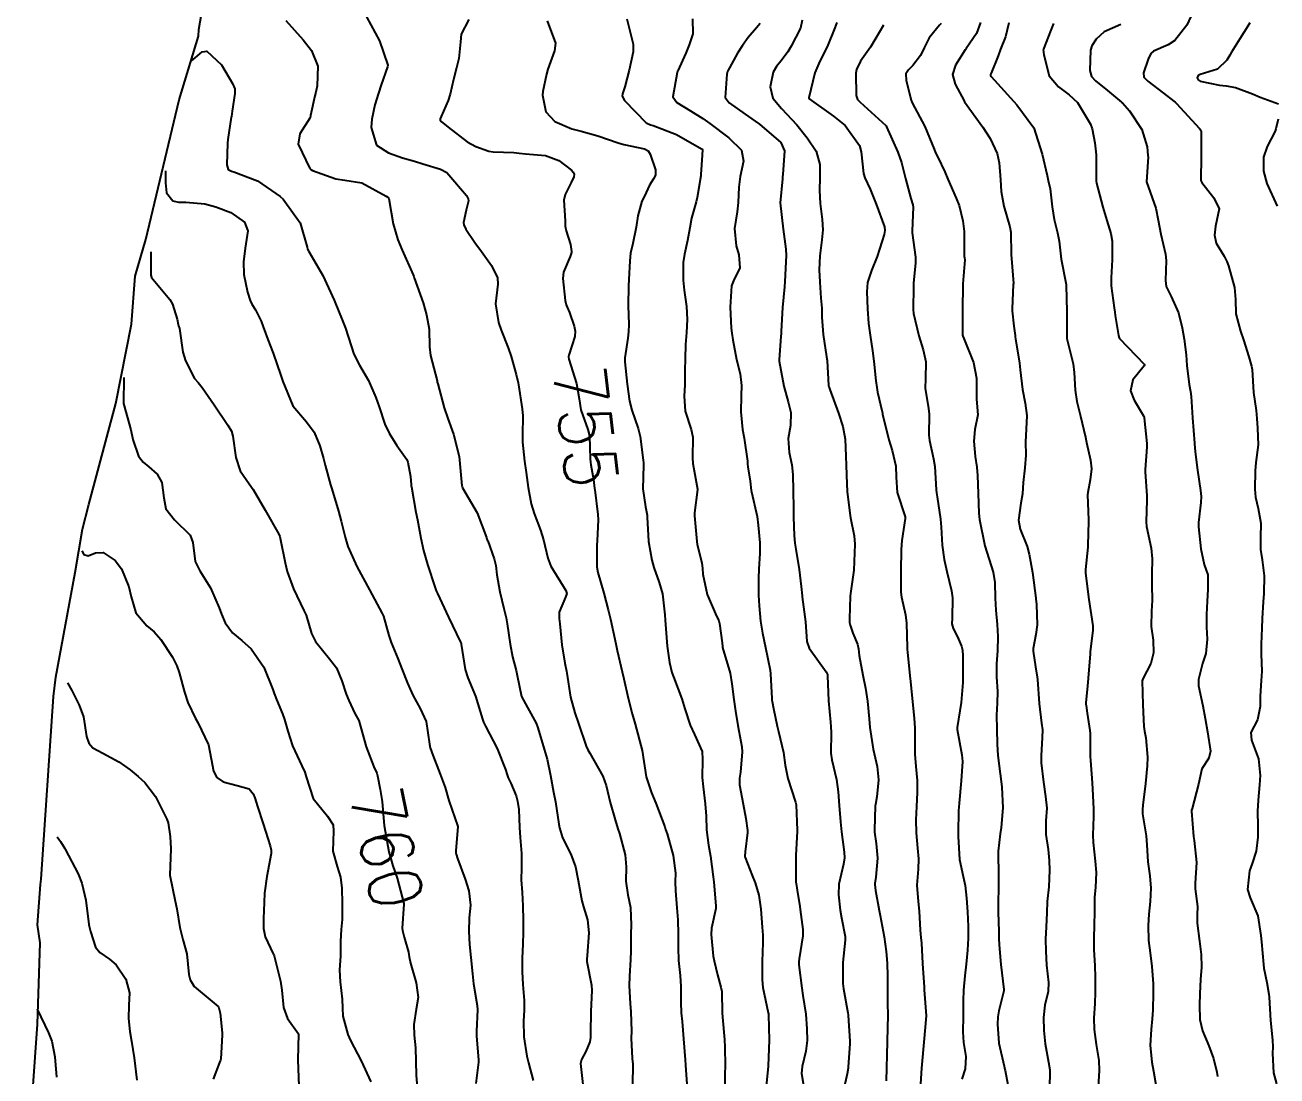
# Model space of a CAD drawing. Header units: metres. Extents: x 318500 to 325275, y 7408834 to 7428799.
# Drawn here: x 319726.2 to 319821.9, y 7411653.1 to 7411733.5 of the extents above; entities that cross this region are included whole.
import ezdxf
from ezdxf.enums import TextEntityAlignment as Align

# ---------------------------------------------------------------- set-up
doc = ezdxf.new("R2010")
doc.units = ezdxf.units.M
doc.header["$MEASUREMENT"] = 0
for name, color, linetype in [('Area', 45, 'Continuous'), ('Cotas', 45, 'Continuous'), ('Curvas de Nivel 1m', 11, 'Continuous'), ('Curvas de Nivel 5m', 15, 'Continuous')]:
    doc.layers.add(name, color=color, linetype=linetype)
doc.styles.add('Style-STANDARD', font='STANDARD.shx')

msp = doc.modelspace()

# ---------------------------------------------------------------- linework, layer by layer
at = {"layer": 'Area'}
msp.add_lwpolyline([(319726.168, 7411643.753), (319727.115, 7411657.091), (319727.329, 7411663.293), (319727.116, 7411664.681), (319727.358, 7411667.762), (319727.405, 7411668.182), (319728.356, 7411682.147), (319728.534, 7411683.614), (319730.01, 7411691.633), (319730.564, 7411694.934), (319731.052, 7411696.819), (319733.121, 7411704.553), (319734.31, 7411710.622), (319734.594, 7411714.272), (319735.412, 7411717.084), (319737.967, 7411727.773), (319739.429, 7411732.638), (319739.463, 7411733.154), (319740.482, 7411739.044)], dxfattribs=at)
at = {"layer": 'Curvas de Nivel 1m', "flags": 128}
for points, elevation in [([(319815.765, 7411735.094), (319815.025, 7411733.466), (319814.093, 7411732.317), (319813.591, 7411731.981), (319812.485, 7411731.496), (319812.264, 7411731.311), (319812.071, 7411730.882), (319811.72, 7411729.84), (319811.741, 7411729.505), (319811.882, 7411729.336), (319812.047, 7411729.198), (319813.246, 7411728.28), (319814.032, 7411727.675), (319814.135, 7411727.582), (319814.236, 7411727.477), (319816.002, 7411725.573), (319816.089, 7411725.449), (319816.116, 7411725.33), (319816.116, 7411723.448), (319816.104, 7411721.6), (319816.16, 7411721.447), (319817.099, 7411720.266), (319817.489, 7411719.426), (319817.227, 7411718.103), (319817.136, 7411717.431), (319817.271, 7411716.817), (319817.874, 7411715.822), (319818.082, 7411715.418), (319818.205, 7411715.076), (319818.672, 7411713.412), (319818.744, 7411712.493), (319818.779, 7411711.41), (319819.117, 7411710.087), (319819.36, 7411709.404), (319819.771, 7411708.11), (319819.976, 7411707.397), (319820.018, 7411707.135), (319820.133, 7411705.394), (319820.333, 7411704.008), (319820.379, 7411703.39), (319820.431, 7411702.657), (319820.476, 7411701.388), (319820.305, 7411700.036), (319820.242, 7411699.391), (319820.236, 7411697.991), (319820.282, 7411697.39), (319820.477, 7411696.527), (319820.688, 7411695.384), (319820.669, 7411694.298), (319820.661, 7411693.384), (319820.776, 7411692.596), (319820.944, 7411691.379), (319820.901, 7411690.008), (319820.862, 7411689.377), (319820.782, 7411688.096), (319820.75, 7411687.377), (319820.714, 7411686.141), (319820.716, 7411685.378), (319820.753, 7411684.074), (319820.715, 7411683.377), (319820.641, 7411682.159), (319820.641, 7411681.378), (319820.416, 7411680.364), (319819.914, 7411679.385), (319819.961, 7411678.805), (319820.503, 7411677.379), (319820.63, 7411676.088), (319820.57, 7411675.378), (319820.478, 7411674.219), (319820.44, 7411673.379), (319820.455, 7411672.216), (319820.457, 7411671.378), (319820.328, 7411670.315), (319820.023, 7411669.382), (319819.819, 7411668.81), (319819.653, 7411667.386), (319819.868, 7411666.736), (319820.466, 7411665.377), (319820.694, 7411663.858), (319820.724, 7411663.374), (319820.882, 7411661.643), (319820.917, 7411661.372), (319821.133, 7411660.263), (319821.302, 7411659.367), (319821.324, 7411659.159), (319821.433, 7411657.365), (319821.565, 7411655.853), (319821.598, 7411655.362), (319821.581, 7411654.844), (319821.652, 7411653.361), (319821.874, 7411652.511)], 742), ([(319752.279, 7411734.127), (319753.267, 7411732.288), (319753.907, 7411730.427), (319753.901, 7411730.281), (319753.415, 7411728.907), (319753.205, 7411728.288), (319752.915, 7411727.392), (319752.68, 7411726.293), (319752.634, 7411725.65), (319753.053, 7411724.289), (319753.964, 7411723.719), (319755.037, 7411723.34), (319755.958, 7411723.069), (319756.6, 7411722.884), (319757.952, 7411722.458), (319758.433, 7411722.215), (319759.924, 7411720.454), (319760.057, 7411720.198), (319760.076, 7411720.039), (319759.907, 7411719.332), (319759.705, 7411718.39), (319759.732, 7411718.202), (319759.887, 7411717.871), (319760.558, 7411716.871), (319761.07, 7411716.182), (319761.854, 7411715.11), (319762.301, 7411714.163), (319762.315, 7411713.681), (319762.138, 7411712.165), (319762.367, 7411710.733), (319762.592, 7411710.158), (319763.122, 7411708.798), (319763.342, 7411708.146), (319763.739, 7411706.769), (319763.874, 7411706.139), (319763.905, 7411705.962), (319764.186, 7411704.135), (319764.231, 7411703.606), (319764.21, 7411702.135), (319764.217, 7411701.589), (319764.368, 7411700.133), (319764.49, 7411699.283), (319764.642, 7411698.13), (319764.874, 7411696.864), (319765.106, 7411696.125), (319765.581, 7411694.873), (319765.822, 7411694.116), (319766.155, 7411692.71), (319766.391, 7411692.107), (319767.522, 7411690.238), (319767.59, 7411690.089), (319767.596, 7411690.011), (319767.515, 7411689.744), (319767.016, 7411688.579), (319767.024, 7411688.097), (319767.081, 7411687.692), (319767.229, 7411686.094), (319767.449, 7411684.693), (319767.57, 7411684.088), (319767.593, 7411683.932), (319767.89, 7411682.083), (319768.208, 7411680.888), (319768.497, 7411680.073), (319769.083, 7411678.345), (319769.208, 7411678.062), (319769.356, 7411677.799), (319770.359, 7411676.045), (319770.618, 7411675.335), (319770.917, 7411674.036), (319771.29, 7411672.713), (319771.518, 7411672.028), (319771.634, 7411671.667), (319772.066, 7411670.022), (319772.136, 7411669.126), (319772.109, 7411668.021), (319772.272, 7411666.962), (319772.464, 7411666.017), (319772.53, 7411664.666), (319772.512, 7411664.017), (319772.504, 7411662.669), (319772.485, 7411662.017), (319772.404, 7411660.744), (319772.381, 7411660.017), (319772.45, 7411658.666), (319772.501, 7411658.016), (319772.539, 7411656.552), (319772.521, 7411656.015), (319772.612, 7411654.449), (319772.643, 7411654.014), (319772.622, 7411652.408)], 756), ([(319746.102, 7411733.825), (319747.428, 7411732.367), (319748.068, 7411731.532), (319748.551, 7411730.352), (319748.516, 7411728.834), (319748.397, 7411728.354), (319748.319, 7411728.062), (319748.003, 7411726.568), (319747.963, 7411726.398), (319747.949, 7411726.361), (319747.183, 7411725.167), (319747.05, 7411724.369), (319747.952, 7411722.519), (319748.022, 7411722.43), (319748.155, 7411722.357), (319749.941, 7411721.738), (319750.628, 7411721.632), (319751.937, 7411721.409), (319753.789, 7411720.414), (319753.921, 7411720.321), (319753.957, 7411720.279), (319753.985, 7411720.213), (319754.31, 7411718.274), (319754.675, 7411717.066), (319755.011, 7411716.263), (319755.842, 7411714.396), (319755.9, 7411714.249), (319755.931, 7411714.156), (319756.612, 7411712.238), (319756.884, 7411711.317), (319757.073, 7411710.231), (319757.114, 7411708.885), (319757.189, 7411708.229), (319757.677, 7411706.275), (319757.692, 7411706.221), (319757.697, 7411706.188), (319757.728, 7411706.051), (319758.223, 7411704.215), (319758.501, 7411703.409), (319758.929, 7411702.208), (319759.365, 7411700.492), (319759.407, 7411700.202), (319759.583, 7411698.248), (319759.592, 7411698.2), (319759.629, 7411698.105), (319760.736, 7411696.183), (319761.456, 7411694.288), (319761.498, 7411694.171), (319761.524, 7411694.125), (319761.569, 7411694.035), (319762.052, 7411692.66), (319762.167, 7411692.161), (319762.261, 7411691.438), (319762.481, 7411690.156), (319762.783, 7411688.869), (319762.963, 7411688.148), (319763.047, 7411687.708), (319763.282, 7411686.143), (319763.456, 7411685.182), (319763.73, 7411684.136), (319763.813, 7411683.756), (319764.149, 7411682.129), (319764.585, 7411681.305), (319765.248, 7411680.112), (319765.384, 7411679.733), (319765.882, 7411678.105), (319766.092, 7411677.36), (319766.355, 7411676.1), (319766.593, 7411674.821), (319766.738, 7411674.096), (319766.988, 7411672.389), (319767.037, 7411672.092), (319767.268, 7411671.323), (319767.9, 7411670.08), (319768.28, 7411669.114), (319768.48, 7411668.071), (319768.756, 7411666.518), (319768.875, 7411666.065), (319769.185, 7411665.065), (319769.295, 7411664.058), (319769.153, 7411662.327), (319769.123, 7411662.06), (319769.147, 7411661.884), (319769.481, 7411660.055), (319769.508, 7411659.66), (319769.445, 7411658.055), (319769.422, 7411656.403), (319769.417, 7411656.055), (319769.375, 7411655.746), (319769.054, 7411655.001), (319768.724, 7411654.386), (319768.659, 7411654.066), (319768.843, 7411652.232)], 757), ([(319766.105, 7411733.814), (319766.727, 7411732.11), (319766.668, 7411731.514), (319766.144, 7411730.119), (319766.046, 7411729.736), (319765.76, 7411728.396), (319765.743, 7411728.123), (319766.011, 7411726.857), (319766.683, 7411726.11), (319767.992, 7411725.562), (319768.697, 7411725.372), (319769.984, 7411725.025), (319771.543, 7411724.478), (319771.975, 7411724.349), (319773.537, 7411724.016), (319773.834, 7411723.877), (319773.966, 7411723.602), (319774.378, 7411722.427), (319774.388, 7411722.003), (319774.229, 7411721.723), (319773.938, 7411721.238), (319773.534, 7411720.408), (319773.35, 7411720.019), (319773.03, 7411718.896), (319772.908, 7411718.025), (319772.643, 7411716.793), (319772.482, 7411716.031), (319772.431, 7411715.462), (319772.336, 7411714.033), (319772.316, 7411713.55), (319772.307, 7411712.033), (319772.346, 7411710.582), (319772.328, 7411710.032), (319772.261, 7411709.555), (319772.047, 7411708.036), (319772.05, 7411707.741), (319772.223, 7411706.033), (319772.4, 7411704.713), (319772.582, 7411704.027), (319773.068, 7411702.641), (319773.211, 7411702.017), (319773.455, 7411700.211), (319773.478, 7411700.013), (319773.474, 7411699.839), (319773.423, 7411698.013), (319773.61, 7411696.645), (319773.744, 7411696.008), (319773.759, 7411695.847), (319773.847, 7411694.006), (319774.116, 7411692.562), (319774.262, 7411691.999), (319774.662, 7411690.864), (319774.925, 7411689.989), (319775.101, 7411688.381), (319775.122, 7411687.986), (319775.149, 7411687.648), (319775.276, 7411685.983), (319775.451, 7411684.745), (319775.643, 7411683.977), (319775.756, 7411683.654), (319776.401, 7411681.965), (319776.639, 7411681.198), (319777.025, 7411679.955), (319777.379, 7411679.243), (319777.955, 7411677.944), (319777.976, 7411677.318), (319777.961, 7411675.944), (319778.027, 7411675.239), (319778.179, 7411673.941), (319778.254, 7411672.983), (319778.296, 7411671.94), (319778.439, 7411670.761), (319778.595, 7411669.937), (319778.807, 7411668.361), (319778.85, 7411667.934), (319779.009, 7411666.126), (319778.998, 7411665.932), (319778.676, 7411664.436), (319778.646, 7411663.935), (319778.806, 7411662.281), (319778.869, 7411661.933), (319779.134, 7411660.859), (319779.394, 7411659.926), (319779.447, 7411659.593), (319779.48, 7411657.924), (319779.617, 7411656.464), (319779.662, 7411655.921), (319779.683, 7411655.298), (319779.706, 7411653.92), (319779.697, 7411653.252), (319779.683, 7411651.92)], 754), ([(319772.189, 7411733.959), (319772.688, 7411732.031), (319772.666, 7411731.436), (319772.362, 7411730.035), (319772.037, 7411728.758), (319771.853, 7411728.221), (319771.84, 7411728.042), (319772.025, 7411727.718), (319773.668, 7411726.015), (319773.998, 7411725.864), (319774.196, 7411725.808), (319775.987, 7411725.129), (319777.916, 7411724.016), (319777.97, 7411723.981), (319777.985, 7411723.96), (319777.966, 7411723.542), (319777.857, 7411722.055), (319777.848, 7411721.961), (319777.584, 7411720.305), (319777.497, 7411719.964), (319777.151, 7411718.718), (319777.009, 7411717.969), (319776.844, 7411717.007), (319776.602, 7411715.973), (319776.502, 7411715.332), (319776.502, 7411713.973), (319776.575, 7411713.226), (319776.755, 7411711.971), (319776.804, 7411710.966), (319776.746, 7411709.97), (319776.692, 7411709.055), (319776.645, 7411707.971), (319776.633, 7411707.085), (319776.622, 7411705.971), (319776.591, 7411705.102), (319776.656, 7411703.971), (319777.102, 7411702.553), (319777.237, 7411701.964), (319777.218, 7411700.403), (319777.237, 7411699.964), (319777.596, 7411697.995), (319777.599, 7411697.96), (319777.379, 7411696.186), (319777.375, 7411695.962), (319777.539, 7411693.992), (319777.542, 7411693.96), (319777.568, 7411693.802), (319777.925, 7411692.326), (319777.975, 7411691.954), (319778.001, 7411691.495), (319778.33, 7411689.948), (319778.977, 7411688.459), (319779.235, 7411687.934), (319779.29, 7411687.735), (319779.473, 7411686.24), (319779.498, 7411685.958), (319779.504, 7411685.929), (319779.515, 7411685.884), (319780.09, 7411683.92), (319780.235, 7411683.111), (319780.367, 7411681.916), (319780.496, 7411681.009), (319780.676, 7411679.911), (319780.989, 7411678.283), (319781.027, 7411677.905), (319780.878, 7411676.366), (319780.799, 7411675.908), (319780.808, 7411675.391), (319781.1, 7411673.903), (319781.294, 7411672.817), (319781.432, 7411671.898), (319781.429, 7411671.747), (319781.256, 7411670.267), (319781.22, 7411669.931), (319781.224, 7411669.9), (319781.226, 7411669.877), (319781.249, 7411669.819), (319781.79, 7411668.446), (319782.004, 7411667.888), (319782.282, 7411666.95), (319782.441, 7411665.881), (319782.549, 7411664.51), (319782.591, 7411663.879), (319782.595, 7411663.309), (319782.549, 7411661.879), (319782.539, 7411660.469), (319782.592, 7411659.878), (319783.004, 7411657.958), (319783.023, 7411657.871), (319783.027, 7411657.808), (319783.07, 7411655.87), (319783.011, 7411653.9), (319783.008, 7411653.87), (319782.814, 7411652.072)], 753), ([(319777.228, 7411733.969), (319777.235, 7411732.826), (319776.967, 7411731.971), (319776.715, 7411731.329), (319776.09, 7411729.98), (319776.08, 7411729.95), (319776.049, 7411729.868), (319775.706, 7411727.985), (319776.024, 7411727.559), (319777.067, 7411726.917), (319778.006, 7411726.329), (319778.542, 7411725.952), (319779.984, 7411724.852), (319780.958, 7411723.915), (319781.125, 7411723.075), (319780.872, 7411721.916), (319780.769, 7411721.086), (319780.711, 7411719.918), (319780.629, 7411719.199), (319780.433, 7411717.922), (319780.559, 7411716.602), (319780.77, 7411715.916), (319780.847, 7411714.923), (319780.356, 7411713.922), (319780.21, 7411713.548), (319780.086, 7411711.926), (319780.182, 7411710.312), (319780.219, 7411709.924), (319780.289, 7411709.416), (319780.591, 7411707.918), (319780.851, 7411706.806), (319780.966, 7411705.911), (319780.941, 7411705.13), (319780.902, 7411703.912), (319781.052, 7411702.547), (319781.175, 7411701.908), (319781.418, 7411700.14), (319781.435, 7411699.903), (319781.454, 7411699.708), (319781.637, 7411698.599), (319781.708, 7411697.899), (319781.726, 7411697.801), (319782.163, 7411695.894), (319782.246, 7411695.238), (319782.353, 7411693.892), (319782.376, 7411693.078), (319782.29, 7411691.893), (319782.257, 7411691.175), (319782.275, 7411689.892), (319782.32, 7411689.08), (319782.425, 7411687.891), (319782.568, 7411686.976), (319782.802, 7411685.88), (319783.16, 7411684.159), (319783.194, 7411683.874), (319783.283, 7411682.001), (319783.295, 7411681.872), (319783.306, 7411681.768), (319783.404, 7411681.232), (319783.69, 7411679.867), (319783.792, 7411679.458), (319784.173, 7411677.862), (319784.314, 7411676.891), (319784.509, 7411675.858), (319785.094, 7411674.071), (319785.141, 7411673.852), (319785.209, 7411671.923), (319785.21, 7411671.851), (319785.115, 7411669.988), (319785.111, 7411669.851), (319785.128, 7411667.954), (319785.14, 7411667.851), (319785.222, 7411667.326), (319785.428, 7411666.071), (319785.459, 7411665.846), (319785.647, 7411664.312), (319785.642, 7411663.843), (319785.38, 7411662.074), (319785.355, 7411661.847), (319785.36, 7411661.634), (319785.575, 7411659.843), (319785.665, 7411659.289), (319785.881, 7411657.838), (319785.961, 7411656.719), (319785.981, 7411655.836), (319785.878, 7411655.017), (319785.593, 7411653.842), (319785.561, 7411653.314), (319785.813, 7411651.838)], 752), ([(319782.39, 7411733.613), (319782.1, 7411733.263), (319781.466, 7411732.532), (319781.031, 7411731.916), (319780.667, 7411731.325), (319780.054, 7411730.225), (319779.948, 7411730.035), (319779.902, 7411729.932), (319779.845, 7411729.73), (319779.723, 7411727.935), (319780.024, 7411727.541), (319781.243, 7411726.68), (319782.004, 7411726.141), (319782.333, 7411725.897), (319783.979, 7411724.495), (319784.252, 7411723.876), (319784.13, 7411722.055), (319784.112, 7411721.878), (319784.109, 7411721.716), (319783.92, 7411719.88), (319784.151, 7411717.876), (319784.358, 7411716.356), (319784.371, 7411715.872), (319784.344, 7411715.391), (319784.268, 7411713.874), (319784.242, 7411713.466), (319784.108, 7411711.876), (319784.004, 7411710.089), (319783.99, 7411709.877), (319783.978, 7411709.687), (319783.855, 7411707.879), (319783.857, 7411707.78), (319784.205, 7411705.873), (319784.538, 7411704.687), (319784.736, 7411703.865), (319784.703, 7411702.857), (319784.534, 7411701.867), (319784.6, 7411700.802), (319784.807, 7411699.863), (319784.889, 7411699.107), (319784.908, 7411697.861), (319784.931, 7411696.539), (319784.947, 7411695.86), (319784.991, 7411694.446), (319785.047, 7411693.858), (319785.125, 7411693.416), (319785.379, 7411691.853), (319785.53, 7411690.547), (319785.597, 7411689.849), (319785.611, 7411689.756), (319785.856, 7411687.845), (319785.97, 7411686.337), (319786.142, 7411685.84), (319787.443, 7411684.038), (319787.534, 7411683.819), (319787.548, 7411683.709), (319787.62, 7411681.817), (319787.767, 7411680.188), (319787.796, 7411679.814), (319787.813, 7411679.384), (319787.792, 7411677.814), (319787.869, 7411677.295), (319788.238, 7411675.806), (319788.361, 7411674.845), (319788.425, 7411673.803), (319788.544, 7411672.548), (319788.624, 7411671.8), (319788.82, 7411670.233), (319788.848, 7411669.796), (319788.764, 7411669.316), (319788.418, 7411667.802), (319788.388, 7411666.973), (319788.519, 7411665.8), (319788.605, 7411665.212), (319788.888, 7411663.794), (319788.893, 7411663.519), (319788.702, 7411661.797), (319788.72, 7411660.202), (319788.767, 7411659.795), (319789.092, 7411657.945), (319789.119, 7411657.79), (319789.121, 7411657.758), (319789.257, 7411655.788), (319789.256, 7411655.599), (319789.126, 7411653.789), (319789.116, 7411653.712), (319789.033, 7411653.299), (319788.776, 7411652.031)], 751), ([(319788.249, 7411733.677), (319788.102, 7411733.27), (319787.516, 7411731.828), (319786.955, 7411730.728), (319786.565, 7411729.842), (319786.109, 7411727.928), (319786.147, 7411727.848), (319788.01, 7411726.51), (319788.886, 7411725.811), (319789.977, 7411724.281), (319790.117, 7411723.798), (319790.301, 7411722.142), (319790.398, 7411721.793), (319790.793, 7411720.931), (319791.262, 7411719.78), (319791.894, 7411718.05), (319791.922, 7411717.77), (319791.887, 7411717.468), (319791.346, 7411715.778), (319790.91, 7411714.728), (319790.603, 7411713.789), (319790.545, 7411713.074), (319790.601, 7411711.788), (319790.68, 7411710.668), (319790.794, 7411709.785), (319790.986, 7411708.568), (319791.091, 7411707.78), (319791.244, 7411706.271), (319791.303, 7411705.776), (319791.37, 7411705.419), (319791.711, 7411703.912), (319791.737, 7411703.797), (319791.746, 7411703.769), (319791.753, 7411703.725), (319792.232, 7411701.762), (319792.474, 7411700.952), (319792.766, 7411699.753), (319792.797, 7411698.908), (319792.881, 7411697.751), (319793.472, 7411695.872), (319793.491, 7411695.742), (319793.237, 7411694.083), (319793.196, 7411693.746), (319793.178, 7411693.358), (319793.14, 7411691.746), (319793.162, 7411690.109), (319793.201, 7411689.745), (319793.5, 7411688.378), (319793.581, 7411687.739), (319793.63, 7411685.897), (319793.64, 7411685.737), (319793.667, 7411685.537), (319793.845, 7411683.734), (319793.884, 7411683.282), (319794.041, 7411681.731), (319794.162, 7411680.493), (319794.211, 7411679.728), (319794.225, 7411678.88), (319794.224, 7411677.727), (319794.294, 7411676.777), (319794.41, 7411675.724), (319794.402, 7411674.805), (319794.342, 7411673.725), (319794.305, 7411672.715), (319794.314, 7411671.724), (319794.433, 7411670.552), (319794.498, 7411669.721), (319794.463, 7411668.942), (319794.383, 7411667.723), (319794.463, 7411666.469), (319794.544, 7411665.72), (319794.634, 7411664.263), (319794.679, 7411663.717), (319794.72, 7411663.271), (319794.809, 7411661.715), (319794.922, 7411659.914), (319794.936, 7411659.713), (319795.09, 7411657.71), (319794.903, 7411655.713), (319794.752, 7411654.006), (319794.728, 7411653.715), (319794.627, 7411652.105)], 749), ([(319791.821, 7411733.489), (319790.828, 7411731.789), (319790.064, 7411730.722), (319789.759, 7411730.098), (319789.696, 7411729.804), (319789.727, 7411728.109), (319789.823, 7411727.802), (319790.027, 7411727.581), (319791.711, 7411726.067), (319792.001, 7411725.804), (319792.025, 7411725.77), (319792.055, 7411725.713), (319792.932, 7411723.756), (319793.191, 7411722.98), (319793.514, 7411721.747), (319793.927, 7411720.212), (319794.065, 7411719.739), (319794.092, 7411719.563), (319794.021, 7411717.739), (319794.029, 7411717.598), (319794.267, 7411715.736), (319794.284, 7411715.315), (319794.127, 7411713.737), (319794.107, 7411713.467), (319794.087, 7411711.737), (319794.124, 7411711.42), (319794.53, 7411709.733), (319794.861, 7411708.642), (319795.054, 7411707.727), (319795.029, 7411706.439), (319795.014, 7411705.727), (319795.274, 7411704.164), (319795.327, 7411703.724), (319795.297, 7411702.113), (319795.344, 7411701.723), (319795.659, 7411700.306), (319795.751, 7411699.718), (319795.862, 7411697.946), (319795.885, 7411697.716), (319795.941, 7411697.399), (319796.178, 7411695.711), (319796.222, 7411695.079), (319796.306, 7411693.709), (319796.467, 7411692.615), (319796.66, 7411691.703), (319797.013, 7411690.213), (319797.092, 7411689.696), (319797.07, 7411688.123), (319797.058, 7411687.696), (319797.144, 7411687.351), (319797.48, 7411686.703), (319797.786, 7411685.998), (319797.855, 7411685.684), (319797.885, 7411685.263), (319797.902, 7411683.683), (319797.897, 7411683.219), (319797.769, 7411681.685), (319797.466, 7411679.765), (319797.455, 7411679.689), (319797.458, 7411679.62), (319797.811, 7411677.683), (319797.861, 7411677.173), (319797.766, 7411675.683), (319797.602, 7411673.974), (319797.577, 7411673.686), (319797.566, 7411673.426), (319797.524, 7411671.686), (319797.524, 7411671.438), (319797.635, 7411669.684), (319797.921, 7411668.364), (319798.061, 7411667.678), (319798.161, 7411666.731), (319798.241, 7411665.674), (319798.304, 7411664.552), (319798.304, 7411663.673), (319798.242, 7411662.755), (319798.134, 7411661.675), (319798.041, 7411660.772), (319797.946, 7411659.678), (319797.916, 7411658.87), (319797.922, 7411657.678), (319797.895, 7411656.494), (319797.951, 7411655.677), (319798.12, 7411654.608), (319798.068, 7411653.675), (319797.824, 7411652.882)], 748), ([(319796.232, 7411733.594), (319796.106, 7411733.486), (319795.31, 7411732.51), (319794.93, 7411731.732), (319794.65, 7411731.156), (319794.06, 7411730.386), (319793.74, 7411730.059), (319793.533, 7411729.748), (319793.551, 7411729.254), (319793.95, 7411727.741), (319794.027, 7411727.549), (319794.987, 7411725.73), (319795.698, 7411723.999), (319795.809, 7411723.722), (319795.967, 7411723.381), (319796.515, 7411722.271), (319796.752, 7411721.708), (319797.384, 7411720.243), (319797.599, 7411719.695), (319797.903, 7411718.528), (319797.997, 7411717.688), (319798, 7411715.816), (319798.013, 7411715.688), (319798.032, 7411715.523), (319797.893, 7411713.689), (319797.891, 7411713.637), (319797.867, 7411711.689), (319797.878, 7411709.776), (319797.893, 7411709.688), (319797.967, 7411709.508), (319798.711, 7411707.676), (319798.94, 7411706.474), (319798.924, 7411705.672), (319798.935, 7411704.884), (319799.037, 7411703.67), (319798.813, 7411702.554), (319798.745, 7411701.674), (319798.843, 7411700.492), (319798.951, 7411699.67), (319799.018, 7411699.044), (319799.064, 7411697.668), (319799.111, 7411696.164), (319799.174, 7411695.666), (319799.57, 7411693.66), (319800.215, 7411691.653), (319800.335, 7411690.855), (319800.353, 7411689.652), (319800.404, 7411688.749), (319800.515, 7411687.645), (319800.574, 7411686.737), (319800.53, 7411685.644), (319800.457, 7411684.643), (319800.471, 7411683.645), (319800.537, 7411682.53), (319800.522, 7411681.643), (319800.463, 7411680.706), (319800.483, 7411679.644), (319800.528, 7411678.487), (319800.574, 7411677.642), (319800.746, 7411676.231), (319800.831, 7411675.637), (319800.885, 7411675.196), (319800.954, 7411673.635), (319800.812, 7411672.112), (319800.736, 7411671.638), (319800.581, 7411670.319), (319800.586, 7411669.64), (319800.625, 7411669.02), (319800.619, 7411667.639), (319800.595, 7411666.253), (319800.6, 7411665.639), (319800.648, 7411664.168), (319800.652, 7411663.638), (319800.669, 7411663.141), (319800.808, 7411661.635), (319801.029, 7411659.724), (319801.023, 7411659.631), (319800.639, 7411658.095), (319800.571, 7411657.638), (319800.541, 7411657.095), (319800.634, 7411655.637), (319801.044, 7411653.877), (319801.108, 7411653.629), (319801.126, 7411653.541), (319801.494, 7411651.625)], 747), ([(319799.246, 7411733.673), (319798.945, 7411732.83), (319798.14, 7411731.689), (319798.116, 7411731.653), (319798.078, 7411731.582), (319797.334, 7411730.428), (319797.113, 7411729.704), (319797.3, 7411728.959), (319797.989, 7411727.691), (319798.029, 7411727.623), (319799.412, 7411725.669), (319799.987, 7411724.804), (319800.52, 7411723.655), (319800.66, 7411722.956), (319800.762, 7411721.652), (319800.827, 7411720.761), (319801.027, 7411719.649), (319801.495, 7411718.045), (319801.561, 7411717.643), (319801.59, 7411715.926), (319801.613, 7411715.643), (319801.755, 7411713.727), (319801.752, 7411713.641), (319801.668, 7411711.786), (319801.669, 7411711.641), (319801.798, 7411710.453), (319801.894, 7411709.741), (319801.906, 7411709.638), (319801.93, 7411709.496), (319802.219, 7411707.633), (319802.269, 7411707.116), (319802.444, 7411705.629), (319802.655, 7411704.561), (319802.78, 7411703.624), (319802.728, 7411702.591), (319802.695, 7411701.625), (319802.704, 7411700.584), (319802.633, 7411699.625), (319802.514, 7411698.502), (319802.448, 7411697.628), (319802.331, 7411696.917), (319802.14, 7411695.632), (319802.286, 7411694.933), (319802.805, 7411693.621), (319802.973, 7411693.027), (319803.23, 7411691.615), (319803.475, 7411689.656), (319803.478, 7411689.611), (319803.513, 7411689.17), (319803.576, 7411687.609), (319803.483, 7411686.887), (319803.28, 7411685.804), (319803.275, 7411685.612), (319803.452, 7411684.41), (319803.585, 7411683.608), (319803.6, 7411683.445), (319803.731, 7411681.605), (319803.906, 7411680.113), (319803.972, 7411679.601), (319803.968, 7411679.015), (319803.875, 7411677.602), (319803.889, 7411677.064), (319804.051, 7411675.599), (319804.223, 7411674.5), (319804.311, 7411673.595), (319804.248, 7411672.644), (319804.247, 7411671.595), (319804.417, 7411670.439), (319804.501, 7411669.591), (319804.525, 7411668.873), (319804.458, 7411667.592), (319804.335, 7411666.471), (319804.306, 7411665.593), (319804.263, 7411664.515), (319804.225, 7411663.594), (319804.24, 7411662.673), (319804.301, 7411661.593), (319804.439, 7411660.282), (319804.412, 7411659.591), (319804.161, 7411658.537), (319804.07, 7411657.595), (319804.095, 7411656.609), (319804.183, 7411655.593), (319804.455, 7411654.183), (319804.546, 7411653.587), (319804.508, 7411652.097)], 746), ([(319804.835, 7411733.599), (319804.618, 7411733.087), (319804.082, 7411731.717), (319804.052, 7411731.638), (319804.047, 7411731.61), (319804.074, 7411731.221), (319804.49, 7411729.603), (319805.201, 7411728.752), (319806.036, 7411728.149), (319806.658, 7411727.574), (319807.655, 7411725.914), (319807.778, 7411725.562), (319807.984, 7411724.478), (319808.084, 7411723.558), (319808.083, 7411721.69), (319808.08, 7411721.558), (319808.106, 7411721.399), (319808.597, 7411719.55), (319808.905, 7411718.545), (319809.201, 7411717.54), (319809.303, 7411716.957), (319809.32, 7411715.538), (319809.224, 7411714.165), (319809.238, 7411713.539), (319809.477, 7411711.873), (319809.515, 7411711.534), (319809.538, 7411711.265), (319809.792, 7411709.748), (319809.843, 7411709.581), (319809.876, 7411709.529), (319811.761, 7411707.561), (319811.786, 7411707.5), (319811.789, 7411707.471), (319811.759, 7411707.415), (319810.888, 7411706.367), (319810.719, 7411705.515), (319811.007, 7411704.795), (319811.711, 7411703.6), (319811.749, 7411703.5), (319811.76, 7411703.449), (319811.969, 7411701.497), (319811.973, 7411701.199), (319811.828, 7411699.498), (319811.825, 7411699.322), (319811.966, 7411697.497), (319811.975, 7411697.146), (319811.906, 7411695.497), (319811.947, 7411695.144), (319812.3, 7411693.493), (319812.373, 7411692.681), (319812.339, 7411691.492), (319812.339, 7411690.691), (319812.368, 7411689.492), (319812.33, 7411688.665), (319812.305, 7411687.488), (319812.445, 7411686.451), (319812.486, 7411685.485), (319812.271, 7411684.674), (319811.65, 7411683.497), (319811.607, 7411683.328), (319811.651, 7411681.496), (319811.736, 7411679.838), (319811.783, 7411679.494), (319811.884, 7411678.991), (319812.017, 7411677.49), (319811.99, 7411676.851), (319811.854, 7411675.492), (319811.66, 7411673.841), (319811.622, 7411673.495), (319811.635, 7411673.165), (319811.901, 7411671.491), (319811.967, 7411670.792), (319812.033, 7411669.488), (319812.194, 7411668.44), (319812.26, 7411667.485), (319812.225, 7411666.475), (319812.128, 7411665.486), (319812.057, 7411664.617), (319812.087, 7411663.486), (319812.213, 7411662.537), (319812.348, 7411661.482), (319812.437, 7411660.174), (319812.459, 7411659.48), (319812.431, 7411658.15), (319812.381, 7411657.481), (319812.288, 7411656.688), (319812.212, 7411655.483), (319812.344, 7411654.188), (319812.473, 7411653.479), (319812.773, 7411651.714)], 744), ([(319809.985, 7411733.532), (319808.691, 7411732.961), (319808.093, 7411732.407), (319807.756, 7411731.892), (319807.651, 7411731.564), (319807.607, 7411730.014), (319807.723, 7411729.563), (319808.047, 7411729.216), (319808.966, 7411728.473), (319810.031, 7411727.594), (319810.064, 7411727.563), (319810.099, 7411727.529), (319810.627, 7411726.915), (319811.586, 7411725.506), (319811.98, 7411724.167), (319812.052, 7411723.499), (319812.06, 7411723.408), (319811.95, 7411721.5), (319812.662, 7411719.493), (319812.822, 7411718.575), (319813.039, 7411717.489), (319813.403, 7411715.957), (319813.451, 7411715.484), (319813.381, 7411713.951), (319813.451, 7411713.484), (319813.829, 7411712.729), (319814.396, 7411711.471), (319814.671, 7411710.339), (319814.814, 7411709.465), (319814.964, 7411708.271), (319815.025, 7411707.461), (319815.194, 7411706.002), (319815.303, 7411705.456), (319815.353, 7411705.082), (319815.458, 7411703.454), (319815.609, 7411701.523), (319815.617, 7411701.451), (319815.671, 7411700.869), (319815.821, 7411699.616), (319815.84, 7411699.447), (319816.079, 7411697.888), (319816.127, 7411697.443), (319816.085, 7411696.982), (319815.912, 7411695.445), (319815.922, 7411695.118), (319816.089, 7411693.442), (319816.357, 7411692.237), (319816.622, 7411691.434), (319816.637, 7411690.33), (319816.566, 7411689.434), (319816.521, 7411688.418), (319816.535, 7411687.434), (319816.583, 7411686.536), (319816.481, 7411685.435), (319816.228, 7411684.669), (319815.913, 7411683.443), (319815.926, 7411682.949), (319816.24, 7411681.438), (319816.423, 7411680.457), (319816.594, 7411679.432), (319816.831, 7411677.965), (319816.715, 7411677.43), (319816.181, 7411676.604), (319815.924, 7411675.441), (319815.436, 7411673.573), (319815.389, 7411673.449), (319815.378, 7411673.38), (319815.535, 7411671.446), (319815.585, 7411671.136), (319815.772, 7411669.442), (319815.666, 7411667.875), (319815.659, 7411667.444), (319815.841, 7411666.072), (319815.821, 7411665.441), (319815.822, 7411664.809), (319816, 7411663.438), (319816.129, 7411662.405), (319816.14, 7411661.435), (319816.079, 7411660.492), (319816.028, 7411659.436), (319815.999, 7411658.544), (319816.008, 7411657.436), (319816.218, 7411656.57), (319816.706, 7411655.425), (319817.056, 7411654.462), (319817.327, 7411653.416), (319817.36, 7411653.091)], 743), ([(319819.851, 7411733.664), (319819.69, 7411733.404), (319819.068, 7411732.438), (319818.447, 7411731.416), (319818.306, 7411731.188), (319818.071, 7411730.793), (319817.376, 7411730.114), (319816.054, 7411729.701), (319815.881, 7411729.625), (319815.803, 7411729.454), (319815.89, 7411729.294), (319816.047, 7411729.196), (319817.515, 7411728.898), (319818.044, 7411728.845), (319818.756, 7411728.7), (319820.038, 7411728.218), (319820.628, 7411727.984), (319822.031, 7411727.464)], 741), ([(319738.91, 7411730.76), (319739.187, 7411730.974), (319739.72, 7411731.428), (319740.065, 7411731.483), (319741.201, 7411730.448), (319742.036, 7411729.02), (319742.204, 7411728.61), (319742.225, 7411728.437), (319742.211, 7411728.253), (319742.007, 7411726.89), (319741.946, 7411726.495), (319741.936, 7411726.441), (319741.683, 7411724.734), (319741.665, 7411724.443), (319741.608, 7411722.789), (319741.695, 7411722.443), (319741.948, 7411722.302), (319742.125, 7411722.259), (319743.938, 7411721.586), (319745.691, 7411720.383), (319745.917, 7411720.171), (319747.219, 7411718.367), (319747.733, 7411716.5), (319747.764, 7411716.361), (319747.867, 7411716.159), (319748.943, 7411714.343), (319749.812, 7411712.454), (319749.858, 7411712.329), (319750.415, 7411710.94), (319750.676, 7411710.317), (319751.114, 7411708.966), (319751.318, 7411708.307), (319751.747, 7411707.466), (319752.441, 7411706.293), (319752.99, 7411705.015), (319753.242, 7411704.285), (319753.69, 7411702.979), (319754.011, 7411702.275), (319754.6, 7411701.332), (319755.359, 7411700.254), (319755.444, 7411700.05), (319755.637, 7411698.968), (319755.701, 7411698.319), (319755.706, 7411698.249), (319755.716, 7411698.162), (319756.064, 7411696.243), (319756.176, 7411695.657), (319756.45, 7411694.237), (319756.645, 7411693.317), (319756.939, 7411692.229), (319757.524, 7411690.461), (319757.622, 7411690.219), (319757.722, 7411690.013), (319758.551, 7411688.209), (319759.471, 7411686.303), (319759.505, 7411686.234), (319759.513, 7411686.199), (319759.529, 7411686.139), (319759.836, 7411684.194), (319760.045, 7411683.577), (319760.619, 7411682.178), (319761.159, 7411680.406), (319761.235, 7411680.172), (319761.385, 7411679.864), (319762.284, 7411678.156), (319762.926, 7411676.556), (319763.034, 7411676.144), (319763.107, 7411675.923), (319763.324, 7411675.51), (319763.721, 7411674.54), (319763.838, 7411674.132), (319763.93, 7411673.502), (319763.986, 7411672.129), (319764.036, 7411671.361), (319764.14, 7411670.127), (319764.141, 7411669.028), (319764.124, 7411668.127), (319764.185, 7411667.156), (319764.247, 7411666.124), (319764.268, 7411665.039), (319764.264, 7411664.124), (319764.231, 7411663.194), (319764.2, 7411662.124), (319764.18, 7411661.079), (319764.231, 7411660.123), (319764.34, 7411658.882), (319764.346, 7411658.121), (319764.288, 7411657.328), (319764.308, 7411656.121), (319764.538, 7411654.628), (319764.664, 7411654.116), (319765.02, 7411652.784)], 758), ([(319822.014, 7411726.287), (319821.832, 7411725.543), (319821.767, 7411725.373), (319821.167, 7411724.197), (319820.899, 7411723.386), (319820.894, 7411722.321), (319821.144, 7411721.382), (319821.924, 7411719.626)], 741), ([(319736.91, 7411722.35), (319736.903, 7411721.427), (319736.998, 7411720.655), (319737.459, 7411720.043), (319737.912, 7411719.935), (319738.458, 7411719.936), (319739.91, 7411719.815), (319740.766, 7411719.593), (319741.901, 7411719.142), (319742.951, 7411718.424), (319743.201, 7411717.738), (319743.011, 7411716.423), (319742.887, 7411715.392), (319742.889, 7411714.424), (319743.182, 7411713.057), (319743.386, 7411712.416), (319743.525, 7411712.132), (319743.803, 7411711.705), (319744.231, 7411710.84), (319744.383, 7411710.401), (319744.742, 7411709.429), (319745.135, 7411708.389), (319745.735, 7411706.681), (319745.839, 7411706.379), (319745.887, 7411706.22), (319746.648, 7411704.371), (319747.692, 7411703.14), (319748.268, 7411702.351), (319748.707, 7411701.301), (319749.001, 7411700.34), (319749.13, 7411699.823), (319749.533, 7411698.331), (319749.625, 7411698.019), (319750.136, 7411696.322), (319750.351, 7411695.556), (319750.646, 7411694.314), (319750.855, 7411693.603), (319751.434, 7411692.302), (319751.547, 7411692.084), (319752.503, 7411690.29), (319753.493, 7411688.5), (319753.582, 7411688.279), (319754.004, 7411686.8), (319754.179, 7411686.269), (319754.674, 7411685.039), (319754.993, 7411684.257), (319755.424, 7411683.172), (319755.829, 7411682.244), (319756.39, 7411681.226), (319756.843, 7411680.228), (319757.104, 7411678.484), (319757.148, 7411678.223), (319757.351, 7411677.648), (319757.927, 7411676.211), (319758.291, 7411675.176), (319758.584, 7411674.201), (319759.28, 7411672.19), (319759.11, 7411670.334), (319759.112, 7411670.192), (319759.137, 7411670.079), (319759.246, 7411669.749), (319759.837, 7411668.184), (319760.118, 7411667.279), (319760.226, 7411666.18), (319760.142, 7411665.224), (319760.111, 7411664.181), (319760.157, 7411663.184), (319760.255, 7411662.179), (319760.388, 7411660.921), (319760.465, 7411660.177), (319760.759, 7411658.509), (319760.784, 7411658.173), (319760.692, 7411656.555), (319760.701, 7411656.174), (319760.848, 7411654.367), (319760.845, 7411654.172), (319760.645, 7411652.544)], 759), ([(319733.73, 7411706.54), (319733.71, 7411704.54), (319734.252, 7411702.534), (319734.419, 7411701.782), (319734.854, 7411700.528), (319735.19, 7411700.069), (319735.642, 7411699.699), (319736.272, 7411699.146), (319736.624, 7411698.505), (319736.778, 7411697.337), (319736.926, 7411696.5), (319737.587, 7411695.652), (319738.785, 7411694.472), (319739.012, 7411693.916), (319739.184, 7411692.465), (319739.539, 7411691.749), (319740.347, 7411690.452), (319741.013, 7411688.929), (319741.187, 7411688.443), (319741.483, 7411687.77), (319742.046, 7411687.002), (319742.745, 7411686.421), (319743.461, 7411685.779), (319744.425, 7411684.395), (319745.128, 7411682.671), (319745.222, 7411682.383), (319745.272, 7411682.246), (319745.405, 7411681.914), (319745.848, 7411680.826), (319746.008, 7411680.371), (319746.26, 7411679.484), (319746.618, 7411678.361), (319747.337, 7411676.847), (319747.578, 7411676.348), (319747.667, 7411676.006), (319748.195, 7411674.341), (319749.29, 7411672.984), (319749.728, 7411672.323), (319749.76, 7411671.835), (319749.713, 7411670.323), (319750.05, 7411669.13), (319750.302, 7411668.314), (319750.389, 7411667.484), (319750.416, 7411666.312), (319750.41, 7411665.083), (319750.342, 7411664.312), (319750.289, 7411663.44), (319750.293, 7411662.313), (319750.228, 7411661.219), (319750.266, 7411660.313), (319750.42, 7411658.99), (319750.44, 7411658.31), (319750.484, 7411657.709), (319750.868, 7411656.303), (319751.063, 7411655.839), (319751.879, 7411654.287), (319752.615, 7411652.677)], 761), ([(319730.5, 7411693.29), (319730.657, 7411693.009), (319730.989, 7411692.902), (319731.556, 7411693.13), (319732.155, 7411693.16), (319733.066, 7411692.547), (319733.54, 7411691.906), (319734.114, 7411690.534), (319734.283, 7411689.758), (319734.648, 7411688.528), (319735.48, 7411687.557), (319736.045, 7411687.081), (319736.551, 7411686.504), (319737.45, 7411685.142), (319737.772, 7411684.485), (319737.95, 7411683.964), (319738.37, 7411682.476), (319738.617, 7411681.686), (319739.207, 7411680.463), (319739.385, 7411680.155), (319740.202, 7411678.447), (319740.406, 7411677.382), (319740.584, 7411676.441), (319740.846, 7411675.958), (319741.322, 7411675.615), (319742.403, 7411675.335), (319743.317, 7411675.093), (319743.614, 7411674.707), (319743.739, 7411674.404), (319743.959, 7411673.741), (319744.372, 7411672.394), (319744.911, 7411670.729), (319744.995, 7411670.384), (319744.991, 7411670.127), (319744.66, 7411668.389), (319744.493, 7411667.108), (319744.451, 7411666.391), (319744.4, 7411665.173), (319744.4, 7411664.392), (319744.527, 7411663.753), (319745.151, 7411662.47), (319745.183, 7411662.413), (319745.2, 7411662.379), (319745.216, 7411662.312), (319745.703, 7411660.371), (319745.806, 7411659.673), (319745.923, 7411658.368), (319746.248, 7411657.529), (319747.07, 7411656.35), (319747.04, 7411654.35), (319747.105, 7411652.349)], 762), ([(319729.42, 7411683.19), (319729.758, 7411682.595), (319730.299, 7411681.487), (319730.64, 7411680.581), (319730.867, 7411679.078), (319731.044, 7411678.573), (319731.355, 7411678.226), (319732.108, 7411677.799), (319733.339, 7411677.15), (319734.207, 7411676.527), (319734.824, 7411676.017), (319735.321, 7411675.563), (319736.139, 7411674.502), (319737.023, 7411672.753), (319737.102, 7411672.492), (319737.264, 7411671.423), (319737.318, 7411670.489), (319737.23, 7411668.49), (319737.662, 7411666.483), (319737.769, 7411665.904), (319738.019, 7411664.477), (319738.246, 7411663.559), (319738.544, 7411662.469), (319738.701, 7411660.892), (319738.8, 7411660.465), (319739.113, 7411659.965), (319740.93, 7411658.432), (319741, 7411658.342), (319741.085, 7411657.927), (319741.251, 7411656.428), (319741.257, 7411656.239), (319741.147, 7411654.429), (319741.126, 7411654.342), (319741.036, 7411654.153), (319740.567, 7411652.886)], 763), ([(319728.63, 7411671.4), (319728.873, 7411671.054), (319729.223, 7411670.511), (319729.248, 7411670.467), (319730.219, 7411668.58), (319730.503, 7411667.867), (319730.813, 7411666.574), (319731.047, 7411664.696), (319731.063, 7411664.571), (319731.164, 7411664.16), (319731.567, 7411662.984), (319731.892, 7411662.559), (319732.637, 7411662.043), (319733.136, 7411661.632), (319733.874, 7411660.529), (319734.158, 7411659.47), (319734.116, 7411658.525), (319734.079, 7411657.521), (319734.177, 7411656.523), (319734.304, 7411655.773), (319734.515, 7411654.518), (319734.728, 7411652.8)], 764)]:
    msp.add_lwpolyline(points, dxfattribs=dict(at, elevation=elevation))
at = {"layer": 'Curvas de Nivel 5m', "flags": 128}
for points, elevation in [([(319760.105, 7411733.899), (319759.516, 7411732.778), (319759.47, 7411732.206), (319759.334, 7411730.934), (319759.156, 7411730.209), (319758.937, 7411729.315), (319758.68, 7411728.214), (319758.525, 7411727.713), (319758.004, 7411726.493), (319757.917, 7411726.306), (319757.914, 7411726.221), (319757.998, 7411726.107), (319758.537, 7411725.669), (319759.975, 7411724.554), (319760.65, 7411724.19), (319761.644, 7411723.852), (319761.966, 7411723.798), (319763.55, 7411723.731), (319763.966, 7411723.695), (319764.45, 7411723.65), (319765.964, 7411723.511), (319766.993, 7411723.137), (319767.953, 7411722.379), (319768.099, 7411722.235), (319768.17, 7411722.087), (319768.148, 7411721.886), (319767.94, 7411721.447), (319767.484, 7411720.539), (319767.381, 7411720.098), (319767.472, 7411718.521), (319767.49, 7411718.096), (319767.552, 7411717.76), (319767.876, 7411716.7), (319767.964, 7411716.182), (319767.956, 7411716.089), (319767.938, 7411716.02), (319767.866, 7411715.8), (319767.348, 7411714.597), (319767.299, 7411714.098), (319767.483, 7411712.427), (319767.555, 7411712.094), (319767.621, 7411711.906), (319767.804, 7411711.493), (319768.173, 7411710.464), (319768.232, 7411710.083), (319768.205, 7411709.662), (319767.762, 7411708.242), (319767.721, 7411708.13), (319767.72, 7411708.091), (319767.758, 7411707.929), (319768.355, 7411706.081), (319768.55, 7411704.91), (319768.681, 7411704.075), (319769.204, 7411702.55), (319769.335, 7411702.065), (319769.393, 7411700.325), (319769.417, 7411700.063), (319769.453, 7411699.868), (319769.637, 7411698.74), (319769.722, 7411698.059), (319769.736, 7411697.951), (319769.988, 7411696.056), (319770.003, 7411695.647), (319769.92, 7411694.057), (319769.907, 7411693.716), (319769.907, 7411692.056), (319769.978, 7411691.621), (319770.429, 7411690.051), (319770.777, 7411688.771), (319770.941, 7411688.045), (319771.352, 7411686.161), (319771.376, 7411686.041), (319771.464, 7411685.648), (319771.837, 7411684.026), (319771.955, 7411683.502), (319772.294, 7411682.021), (319772.604, 7411680.812), (319772.825, 7411680.016), (319773.36, 7411678.01), (319773.675, 7411676.005), (319774.084, 7411674.765), (319774.399, 7411673.994), (319775.091, 7411672.174), (319775.159, 7411671.982), (319775.275, 7411671.637), (319775.736, 7411669.973), (319775.907, 7411668.64), (319775.901, 7411667.97), (319775.914, 7411667.275), (319776.017, 7411665.968), (319776.084, 7411665.069), (319776.123, 7411663.966), (319776.119, 7411662.925), (319776.158, 7411661.965), (319776.28, 7411660.815), (319776.328, 7411659.962), (319776.327, 7411658.737), (319776.357, 7411657.961), (319776.417, 7411657.293), (319776.536, 7411655.958), (319776.65, 7411654.352), (319776.671, 7411653.956), (319776.814, 7411652.152)], 755), ([(319785.616, 7411733.857), (319785.481, 7411733.239), (319784.769, 7411731.87), (319784.499, 7411731.448), (319784.065, 7411730.863), (319783.629, 7411730.312), (319783.397, 7411729.887), (319783.154, 7411728.773), (319783.357, 7411727.887), (319784.019, 7411727.114), (319785.205, 7411725.862), (319785.985, 7411724.875), (319786.662, 7411723.84), (319786.949, 7411722.824), (319786.965, 7411721.835), (319786.935, 7411720.835), (319786.972, 7411719.834), (319787.128, 7411718.605), (319787.179, 7411717.831), (319787.104, 7411717.053), (319786.955, 7411715.834), (319786.916, 7411714.773), (319786.947, 7411713.833), (319787.043, 7411712.61), (319787.097, 7411711.831), (319787.11, 7411711.137), (319787.199, 7411709.829), (319787.475, 7411708.113), (319787.515, 7411707.824), (319787.621, 7411705.932), (319787.646, 7411705.821), (319787.671, 7411705.762), (319787.728, 7411705.616), (319788.381, 7411703.813), (319788.722, 7411702.782), (319788.903, 7411701.808), (319788.945, 7411700.523), (319788.979, 7411699.807), (319789.03, 7411698.412), (319789.045, 7411697.806), (319789.243, 7411696.166), (319789.309, 7411695.803), (319789.579, 7411694.425), (319789.636, 7411693.799), (319789.55, 7411691.8), (319789.305, 7411690.02), (319789.283, 7411689.802), (319789.213, 7411688.085), (319789.227, 7411687.803), (319789.276, 7411687.59), (319789.482, 7411686.994), (319789.827, 7411686.14), (319789.903, 7411685.786), (319789.966, 7411685.281), (319790.243, 7411683.782), (319790.438, 7411682.767), (319790.598, 7411681.778), (319790.738, 7411680.436), (319790.791, 7411679.776), (319791.034, 7411678.105), (319791.108, 7411677.773), (319791.345, 7411676.793), (319791.453, 7411675.768), (319791.317, 7411674.479), (319791.202, 7411673.881), (319791.187, 7411673.771), (319791.125, 7411671.929), (319791.137, 7411671.771), (319791.267, 7411670.897), (319791.353, 7411669.768), (319791.236, 7411668.33), (319791.16, 7411667.842), (319791.16, 7411667.771), (319791.223, 7411667.314), (319791.504, 7411665.765), (319791.575, 7411665.383), (319791.876, 7411663.759), (319792.031, 7411662.629), (319792.106, 7411661.756), (319792.135, 7411660.755), (319792.135, 7411659.755), (319792.14, 7411658.719), (319792.143, 7411657.754), (319792.13, 7411656.804), (319792.112, 7411655.754), (319792.086, 7411654.723), (319792.063, 7411653.755), (319792.032, 7411652.748)], 750), ([(319801.406, 7411733.647), (319801.15, 7411732.593), (319800.776, 7411731.653), (319800.585, 7411731.142), (319800.052, 7411729.813), (319800.009, 7411729.702), (319800.001, 7411729.661), (319800.008, 7411729.619), (319800.049, 7411729.544), (319801.795, 7411727.642), (319802.026, 7411727.397), (319803.315, 7411725.62), (319803.97, 7411723.61), (319804.33, 7411721.981), (319804.42, 7411721.603), (319804.579, 7411720.962), (319804.732, 7411719.598), (319804.884, 7411718.617), (319805.14, 7411717.591), (319805.249, 7411716.955), (319805.42, 7411715.587), (319805.786, 7411713.636), (319805.79, 7411713.581), (319805.825, 7411712.58), (319805.852, 7411711.58), (319805.85, 7411711.539), (319805.836, 7411709.58), (319805.84, 7411709.528), (319806.321, 7411707.574), (319806.41, 7411706.913), (319806.473, 7411705.573), (319806.604, 7411704.689), (319806.88, 7411703.568), (319807.27, 7411701.98), (319807.359, 7411701.563), (319807.66, 7411700.213), (319807.732, 7411699.559), (319807.642, 7411698.72), (319807.442, 7411697.752), (319807.428, 7411697.562), (319807.513, 7411695.649), (319807.513, 7411695.561), (319807.453, 7411693.68), (319807.443, 7411693.561), (319807.271, 7411691.844), (319807.279, 7411691.563), (319807.52, 7411689.56), (319807.823, 7411687.547), (319807.829, 7411687.204), (319807.636, 7411685.548), (319807.619, 7411685.398), (319807.488, 7411683.55), (319807.483, 7411683.506), (319807.431, 7411682.967), (319807.306, 7411681.657), (319807.303, 7411681.552), (319807.314, 7411681.457), (319807.403, 7411680.867), (319807.6, 7411679.548), (319807.618, 7411679.317), (319807.635, 7411677.547), (319807.653, 7411677.25), (319807.777, 7411675.546), (319807.804, 7411675.067), (319807.88, 7411673.544), (319807.89, 7411672.956), (319807.839, 7411671.544), (319807.851, 7411670.965), (319808.017, 7411669.542), (319808.101, 7411668.682), (319808.034, 7411667.542), (319807.973, 7411666.788), (319807.955, 7411665.542), (319807.94, 7411664.791), (319807.904, 7411663.543), (319807.916, 7411662.789), (319807.977, 7411661.542), (319808.009, 7411660.67), (319808.019, 7411659.541), (319807.991, 7411658.657), (319807.923, 7411657.542), (319807.934, 7411656.689), (319808.094, 7411655.54), (319808.291, 7411654.298), (319808.313, 7411653.537), (319808.254, 7411652.305)], 745), ([(319735.79, 7411716.14), (319735.801, 7411714.373), (319735.835, 7411714.186), (319737.242, 7411712.499), (319737.452, 7411712.14), (319737.795, 7411711.002), (319737.879, 7411710.577), (319737.907, 7411710.488), (319737.984, 7411710.29), (319738.226, 7411708.483), (319738.431, 7411707.799), (319739.116, 7411706.469), (319739.401, 7411706.14), (319739.723, 7411705.775), (319740.634, 7411704.451), (319741.687, 7411702.901), (319741.953, 7411702.436), (319742.058, 7411702.051), (319742.286, 7411700.43), (319742.611, 7411699.397), (319743.3, 7411698.415), (319743.623, 7411697.97), (319744.529, 7411696.396), (319745.573, 7411694.562), (319745.656, 7411694.379), (319745.69, 7411694.257), (319746.052, 7411692.375), (319746.217, 7411691.696), (319746.711, 7411690.368), (319747.496, 7411688.729), (319747.666, 7411688.357), (319748.087, 7411686.962), (319748.38, 7411686.346), (319749.45, 7411685.017), (319749.988, 7411684.322), (319750.395, 7411683.346), (319750.729, 7411682.31), (319750.923, 7411681.825), (319751.395, 7411680.843), (319751.592, 7411680.497), (319751.693, 7411680.295), (319751.828, 7411679.849), (319752.26, 7411678.287), (319752.84, 7411676.775), (319753.075, 7411676.274), (319753.136, 7411676.081), (319753.318, 7411675.021), (319753.462, 7411674.268), (319753.487, 7411674.089), (319753.642, 7411672.266), (319753.706, 7411671.833), (319753.984, 7411670.263), (319754.307, 7411669.192), (319754.636, 7411668.256), (319755.13, 7411666.322), (319755.133, 7411666.251), (319755.009, 7411664.415), (319755.027, 7411664.251), (319755.165, 7411663.74), (319755.498, 7411662.59), (319755.542, 7411662.244), (319755.637, 7411661.748), (319756.092, 7411660.235), (319756.224, 7411659.112), (319756.078, 7411658.235), (319755.905, 7411657.064), (319755.941, 7411656.237), (319756.025, 7411655.266), (319756.063, 7411654.235), (319756.076, 7411653.183), (319756.155, 7411652.233)], 760), ([(319727.09, 7411658.22), (319727.973, 7411656.427), (319728.227, 7411655.778), (319728.437, 7411654.599), (319728.58, 7411653.033)], 765)]:
    msp.add_lwpolyline(points, dxfattribs=dict(at, elevation=elevation))

# ---------------------------------------------------------------- texts
at = {"layer": 'Cotas', "style": 'Style-STANDARD'}
for s, rotation, p in [('755', 276.71764, (319769.046, 7411702.779, 755)), ('760', 281.60723, (319753.844, 7411670.561, 760))]:
    msp.add_text(s, height=4, rotation=rotation, dxfattribs=at).set_placement(p, align=Align.MIDDLE_CENTER)

doc.saveas('drawing.dxf')
